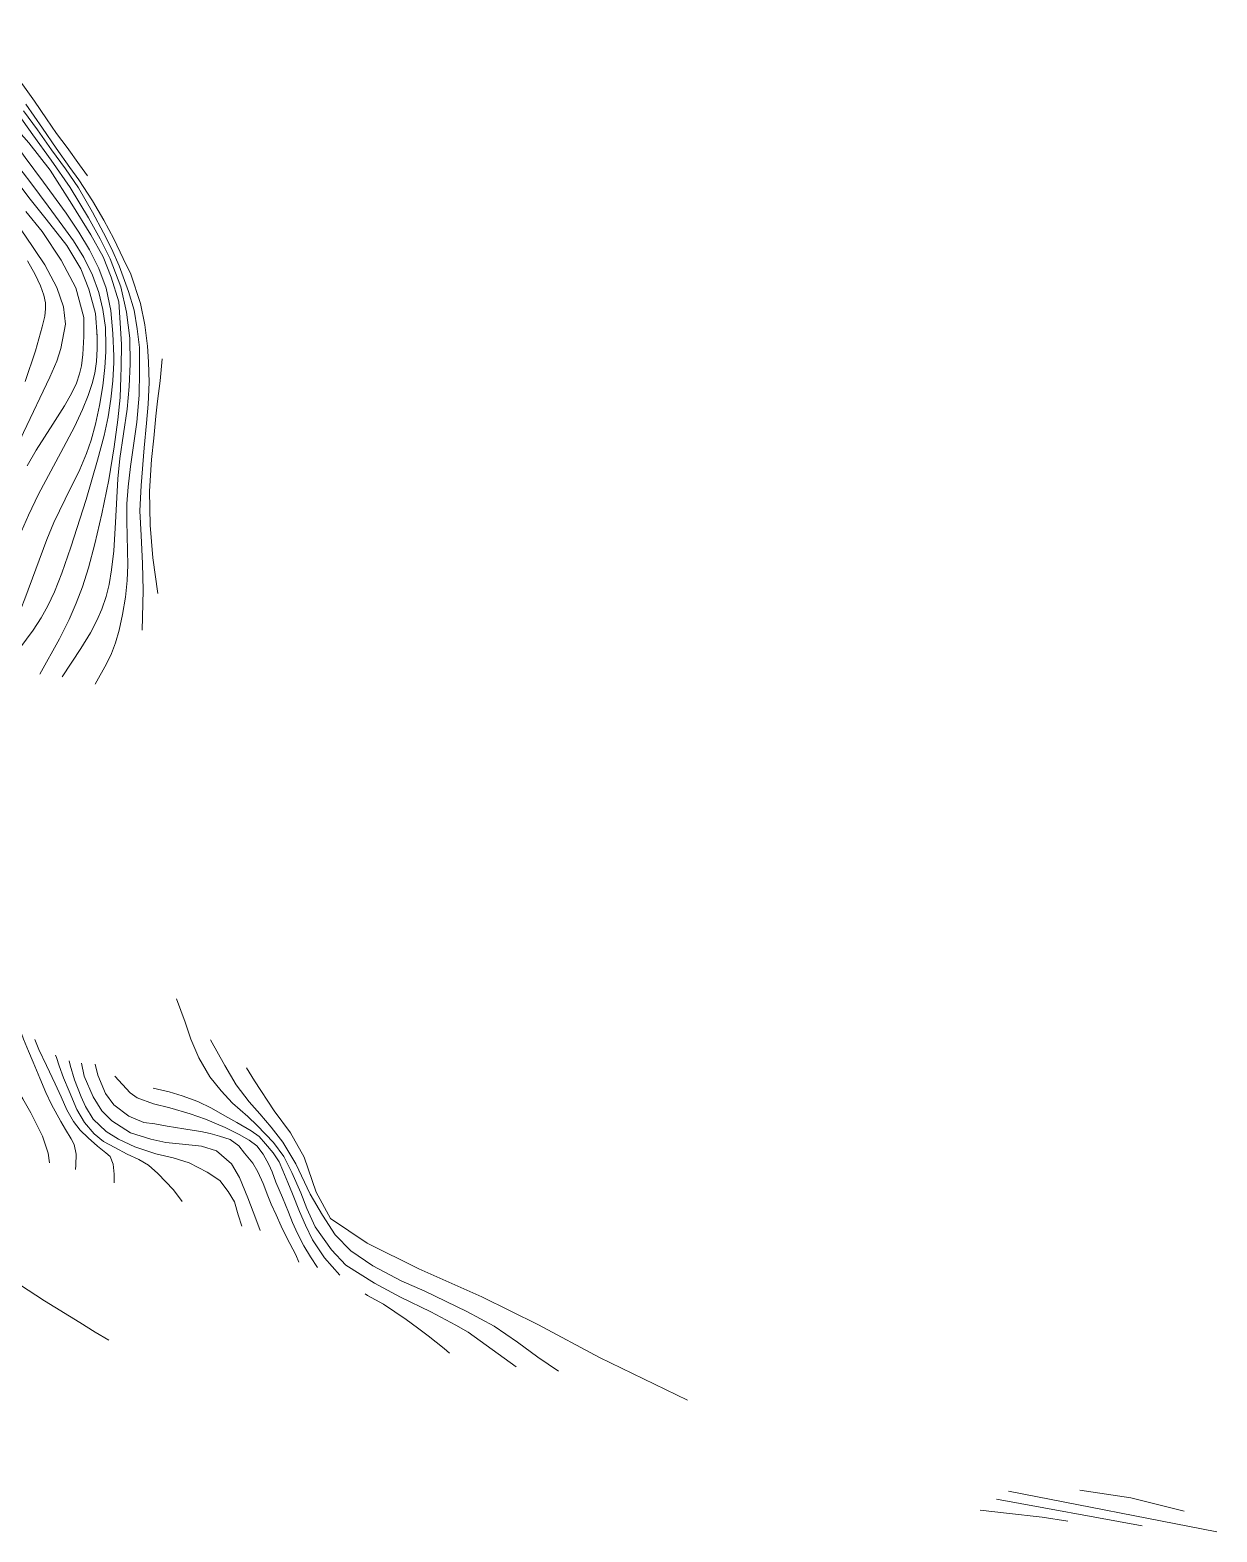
# Model space of a CAD drawing. Header units: inches. Extents: x 115425 to 116786, y 150085 to 152399.
# Drawn here: x 116525.5 to 116763.5, y 150991.6 to 151293 of the extents above; entities that cross this region are included whole.
import ezdxf

# ---------------------------------------------------------------- set-up
doc = ezdxf.new("R2010")
doc.units = ezdxf.units.IN
doc.header["$MEASUREMENT"] = 0
doc.layers.add('Contour', color=7, linetype='Continuous', lineweight=0, true_color=0xbed2ff)

msp = doc.modelspace()

# ---------------------------------------------------------------- linework, layer by layer
at = {"layer": 'Contour'}
for p, q in [((116763.54, 150991.61), (116721.72, 150999.79)), ((116719.31, 150998.18), (116748.53, 150992.85))]:
    msp.add_line(p, q, dxfattribs=at)
for points in [[(116543.74, 151225.36), (116543.83, 151229.97), (116543.27, 151238.48), (116541.78, 151243.4), (116540.18, 151247.52), (116537.66, 151251.88), (116533.88, 151258.06), (116529.5, 151264.86), (116525.26, 151270.36), (116521.71, 151274.36), (116518.25, 151278.21), (116510.86, 151285.12), (116507.3, 151288.24), (116504.93, 151290.08), (116502.86, 151291.45), (116500.68, 151292.67), (116500, 151293.01)], [(116537.04, 151263.74), (116535.42, 151265.93), (116532.93, 151269.43), (116530.78, 151272.26), (116528.81, 151275.22), (116526.37, 151278.74), (116524.03, 151281.98), (116521.95, 151284.62), (116519.2, 151287.63), (116516.66, 151290.17), (116514.18, 151292.95)], [(116542.28, 151227.57), (116542.09, 151232.14), (116541.66, 151236.75), (116540.73, 151241.21), (116539.29, 151245.17), (116537.4, 151248.87), (116535.24, 151252.47), (116532.72, 151256.28), (116528.18, 151262.48), (116524.51, 151267.45), (116521.56, 151271.48), (116518.24, 151275.28), (116514.81, 151278.9), (116511.57, 151282.06), (116508.7, 151284.62), (116506.08, 151286.68), (116503.77, 151288.25), (116501.62, 151289.49), (116500, 151290.26)], [(116540.68, 151229.63), (116540.6, 151233.31), (116540.08, 151236.91), (116539.26, 151240.31), (116538.02, 151243.81), (116536.27, 151247.36), (116534.2, 151250.72), (116532.09, 151253.66), (116529.09, 151257.64), (116525.64, 151262.32), (116522.6, 151266.39), (116519.76, 151270.06), (116518.23, 151272.03), (116515.13, 151275.62), (116512.29, 151278.66), (116509.42, 151281.43), (116506.91, 151283.57), (116504.62, 151285.27), (116502.64, 151286.5), (116500.75, 151287.42), (116500, 151287.75)], [(116538.92, 151231.55), (116538.59, 151236.13), (116537.3, 151240.98), (116535.65, 151245.11), (116532.87, 151249.79), (116528.69, 151255.06), (116525.24, 151259.43), (116522.29, 151263.37), (116519.22, 151267.36), (116515.08, 151272.65), (116512.65, 151275.46), (116510.03, 151278.2), (116507.47, 151280.58), (116505.29, 151282.35), (116503.17, 151283.84), (116501.46, 151284.83), (116500, 151285.48)], [(116522.97, 151276.31), (116526.06, 151271.96), (116529.73, 151266.92), (116533.51, 151261.42), (116537.18, 151255.35), (116539.58, 151251.11), (116541.53, 151247.1), (116543.67, 151241.45), (116544.86, 151236.39), (116545.47, 151231.16), (116545.55, 151226.05), (116545.4, 151221.47), (116544.96, 151216.92), (116543.53, 151207), (116543.12, 151202.96), (116542.63, 151194.18), (116542.26, 151188.47), (116541.84, 151184.67), (116541.34, 151181.74), (116540.75, 151179.36), (116539.87, 151176.77), (116538.9, 151174.52), (116537.59, 151172.02), (116535.69, 151168.87), (116531.91, 151163.23)], [(116538.54, 151161.74), (116540.84, 151165.8), (116541.84, 151167.87), (116542.64, 151170.01), (116543.38, 151172.58), (116544.06, 151175.69), (116544.61, 151179.18), (116544.96, 151182.53), (116545.08, 151185.62), (116544.88, 151194.46), (116544.91, 151197.95), (116545.14, 151201.31), (116545.66, 151205.44), (116546.9, 151214.35), (116547.37, 151219.76), (116547.47, 151224.42), (116547.42, 151229.31), (116546.97, 151233.04), (116546.38, 151236.8), (116545.25, 151240.56), (116543.37, 151245.71), (116541.82, 151249.14), (116540.25, 151252.33), (116538, 151256.46), (116535.2, 151261.31), (116532.61, 151265.13), (116529.82, 151268.99), (116526.98, 151273.01), (116524.19, 151276.82)], [(116547.96, 151172.6), (116548.19, 151180.55), (116548.02, 151185.96), (116547.75, 151191.57), (116547.5, 151196.51), (116547.75, 151201.58), (116548.36, 151209.19), (116548.82, 151214.1), (116549.15, 151217.9), (116549.35, 151222.28), (116549.27, 151226.4), (116549.03, 151229.58), (116548.5, 151233.84), (116547.62, 151238.14), (116545.68, 151243.99), (116544.18, 151247.18), (116542.26, 151251.14), (116540.28, 151254.83), (116538.02, 151258.73), (116535.27, 151262.94), (116533.48, 151265.4), (116530.75, 151269.31), (116528.01, 151273.33), (116524.67, 151278.12)], [(116500, 151162.17), (116504.06, 151169.23), (116506.41, 151173.83), (116510.05, 151181.51), (116524.18, 151212.27), (116529.49, 151223.33), (116530.83, 151226.56), (116531.69, 151229.13), (116532.58, 151234.01), (116532.18, 151237.44), (116530.83, 151241.34), (116528.47, 151245.9), (116524.47, 151251.86), (116521.78, 151255.67)], [(116524.67, 151256.58), (116527.9, 151252.6), (116531.75, 151246.85), (116534.66, 151241.29), (116536.26, 151235.35), (116536.27, 151235.13), (116536.27, 151231.48), (116536.1, 151227.93), (116535.81, 151225.64), (116535.43, 151224.01), (116534.79, 151222.17), (116533.82, 151220.09), (116532.43, 151217.62), (116530.07, 151213.92), (116526.71, 151208.72), (116524.89, 151205.53)], [(116524.97, 151246.69), (116526.5, 151243.92), (116527.56, 151241.65), (116528.24, 151239.79), (116528.57, 151238.29), (116528.61, 151237.05), (116528.44, 151235.56), (116527.95, 151233.43), (116526.56, 151228.63), (116524.54, 151222.46)], [(116538.89, 151231.95), (116538.92, 151231.55), (116538.95, 151229.02), (116538.79, 151226.49), (116538.46, 151224.18), (116537.95, 151222.07), (116537.17, 151219.69), (116536.02, 151216.85), (116534.39, 151213.39), (116531.68, 151208.22), (116527.19, 151199.84), (116525.17, 151195.64), (116522.35, 151189.22), (116518.12, 151179.42), (116516.04, 151175.06), (116514.33, 151171.88), (116512.14, 151168.34), (116505.23, 151157.94)], [(116515.1, 151163.01), (116518.61, 151167.54), (116520.27, 151169.99), (116521.67, 151172.45), (116522.95, 151175.14), (116524.45, 151178.84), (116528.83, 151190.79), (116530.27, 151194.18), (116532.53, 151198.85), (116535.46, 151204.84), (116536.82, 151208.05), (116537.73, 151210.69), (116538.61, 151213.91), (116539.43, 151217.66), (116540.1, 151221.62), (116540.52, 151225.26), (116540.69, 151228.43), (116540.68, 151229.63)], [(116542.28, 151227.57), (116542.29, 151226.29), (116542.1, 151222.62), (116541.72, 151218.95), (116541.15, 151215.42), (116540.35, 151211.67), (116539.04, 151206.68), (116536.72, 151198.83), (116533.7, 151189.22), (116531.88, 151184), (116530.4, 151180.29), (116529.06, 151177.44), (116527.74, 151175.07), (116526.1, 151172.58), (116523.41, 151168.96), (116519.39, 151163.66)], [(116527.46, 151163.72), (116531.41, 151170.87), (116533.35, 151174.75), (116534.76, 151178.01), (116535.99, 151181.26), (116537.19, 151185.06), (116538.5, 151189.9), (116539.89, 151195.93), (116541.26, 151202.76), (116542.37, 151209.35), (116543.12, 151214.8), (116543.54, 151219.27), (116543.73, 151223.34), (116543.74, 151225.36)], [(116551.14, 151179.91), (116550.13, 151187.08), (116549.59, 151193.65), (116549.43, 151200.45), (116549.83, 151206.83), (116550.33, 151211.14), (116550.69, 151215.49), (116551.08, 151218.54), (116551.58, 151222.63), (116551.97, 151227.01)], [(116500, 151133.21), (116501.41, 151126.57), (116502.95, 151121.36), (116505.13, 151115.09), (116507.06, 151109.74), (116508.74, 151105.32), (116510.54, 151101.47), (116513.15, 151097.17), (116516.13, 151092.37), (116517.73, 151089.55), (116519.51, 151086.56), (116521.51, 151082.77), (116524.04, 151078.5), (116525.67, 151075.73), (116527.96, 151071.03), (116529.1, 151067.65), (116529.42, 151065.69)], [(116622.99, 151024.77), (116618.18, 151028.23), (116613.33, 151031.72), (116610.88, 151033.09), (116605.84, 151035.8), (116599.82, 151038.71), (116594.59, 151041.53), (116588.83, 151045.13), (116585.92, 151048.23), (116582.66, 151052.83), (116581.02, 151056.51), (116579.77, 151059.7), (116577.98, 151063.75), (116576.42, 151066.95), (116574.31, 151069.75), (116571.02, 151073.2), (116569.15, 151074.99), (116566.11, 151077.64), (116563.84, 151080.15), (116561.58, 151082.96), (116559.32, 151086.78), (116557.76, 151090.52), (116556.59, 151093.94), (116554.87, 151098.6)], [(116534.59, 151064.35), (116534.69, 151065.2), (116534.72, 151067.43), (116534.36, 151069.4), (116533.72, 151070.51), (116532.6, 151072.38), (116531.65, 151074.01), (116529.79, 151077.37), (116528.67, 151079.77), (116527.45, 151082.71), (116526.1, 151085.89), (116525.15, 151088.1), (116524.2, 151090.53), (116523.23, 151093.17)], [(116542.38, 151061.65), (116542.33, 151063.39), (116542.17, 151065.4), (116541.55, 151066.95), (116540.7, 151067.71), (116539.02, 151069.03), (116537.14, 151070.7), (116535.51, 151072.26), (116534.22, 151073.99), (116532.87, 151076.31), (116531.73, 151078.95), (116530.52, 151081.52), (116528.79, 151085.24), (116527.27, 151088.43), (116526.43, 151090.46)], [(116631.46, 151023.86), (116627.31, 151026.72), (116623.24, 151029.71), (116618.55, 151032.94), (116613.09, 151035.86), (116604.69, 151039.95), (116599.92, 151042.02), (116594.24, 151045.02), (116589.81, 151048.05), (116586.66, 151051.27), (116584.13, 151055.19), (116581.67, 151059.42), (116578.81, 151065.52), (116576.2, 151069.82), (116573.83, 151072.84), (116571.58, 151075.53), (116569.43, 151077.91), (116566.81, 151081.37), (116564.58, 151085.21), (116561.65, 151090.37)], [(116556.03, 151057.95), (116554.27, 151060.27), (116551.11, 151063.57), (116549.24, 151065.19), (116547.31, 151066.37), (116544.99, 151067.41), (116542.5, 151068.74), (116540.25, 151069.94), (116538.34, 151071.52), (116536.39, 151073.8), (116534.86, 151076.37), (116533.31, 151080.04), (116532.23, 151082.74), (116531.32, 151085.15), (116530.78, 151086.81), (116530.61, 151087.29)], [(116567.98, 151052.96), (116567.21, 151055.28), (116566.51, 151057.88), (116565.22, 151059.93), (116563.53, 151062.11), (116561, 151063.8), (116557.42, 151065.7), (116554.18, 151066.68), (116550.74, 151067.52), (116549.5, 151067.91), (116546.5, 151068.91), (116543.26, 151070.42), (116540.77, 151072), (116538.13, 151074.46), (116536.63, 151077), (116535.76, 151078.96), (116534.4, 151082.32), (116533.54, 151085.32), (116533.35, 151086.18)], [(116571.67, 151052.11), (116570.78, 151054.45), (116569.16, 151058.68), (116567.48, 151062.77), (116565.92, 151065.5), (116562.89, 151068.07), (116559.88, 151069.01), (116556.71, 151069.35), (116552.73, 151069.8), (116549.71, 151070.42), (116545.64, 151071.73), (116541.92, 151074.1), (116539.91, 151076.14), (116538.12, 151078.92), (116536.35, 151083.09), (116535.79, 151085.66)], [(116579.41, 151045.73), (116578.8, 151047.25), (116577.61, 151049.48), (116576.66, 151051.3), (116575.88, 151053), (116574.86, 151055.27), (116573.82, 151057.38), (116573.21, 151059.08), (116572.27, 151061.51), (116571.16, 151063.89), (116570.19, 151065.59), (116568.52, 151067.62), (116567.39, 151069.13), (116565.61, 151070.34), (116563.51, 151071.07), (116561.64, 151071.57), (116559.71, 151071.97), (116558.4, 151072.17), (116556.35, 151072.51), (116552.98, 151073.04), (116550.51, 151073.51), (116548.29, 151073.75), (116545.29, 151075.04), (116542.32, 151077.32), (116540.65, 151079.6), (116539.09, 151083.25), (116538.58, 151085.47)], [(116583.15, 151044.71), (116581.73, 151046.84), (116580.43, 151049.03), (116579.16, 151051.48), (116578.15, 151053.72), (116577.34, 151055.81), (116576.11, 151058.71), (116574.79, 151061.8), (116574.07, 151063.89), (116573.39, 151065.34), (116572.24, 151067.44), (116570.97, 151069.12), (116569.47, 151070.25), (116567.43, 151071.39), (116564.6, 151072.76), (116560.68, 151074.44), (116557.63, 151075.49), (116553.55, 151076.71), (116550.23, 151077.53), (116547, 151078.76), (116545.6, 151079.72), (116542.47, 151083.11)], [(116657.36, 151018.05), (116639.68, 151026.6), (116627.49, 151033.18), (116616.13, 151038.81), (116603.46, 151044.41), (116593.09, 151049.58), (116585.74, 151054.54), (116582.86, 151059.81), (116580.47, 151066.84), (116577.75, 151071.7), (116574.44, 151076.13), (116570.52, 151082.11), (116568.91, 151084.76)], [(116587.6, 151043.15), (116584.54, 151046.62), (116582.12, 151050.25), (116580.72, 151053.21), (116579.55, 151055.94), (116578.15, 151059.5), (116577.22, 151061.76), (116576.17, 151064.14), (116575.44, 151065.92), (116574.23, 151067.7), (116572.69, 151069.48), (116571.43, 151070.94), (116569.85, 151072.08), (116566.97, 151073.79), (116564.54, 151075.15), (116561.88, 151076.67), (116559.17, 151077.97), (116556.01, 151079.1), (116553.41, 151079.95), (116550.2, 151080.69)], [(116541.28, 151030.08), (116538.56, 151031.68), (116535.45, 151033.67), (116528.39, 151038), (116523.35, 151041.28), (116514.38, 151047.74)], [(116609.61, 151027.47), (116608.57, 151028.4), (116605.32, 151030.99), (116603.18, 151032.57), (116600.93, 151034.25), (116596.39, 151037.3), (116593.19, 151039.09), (116592.71, 151039.43)], [(116736.01, 151000.02), (116746.25, 150998.43), (116756.98, 150995.77)], [(116733.64, 150993.75), (116728.47, 150994.56), (116721.35, 150995.41), (116716.05, 150996)]]:
    msp.add_lwpolyline(points, dxfattribs=at)

doc.saveas('drawing.dxf')
